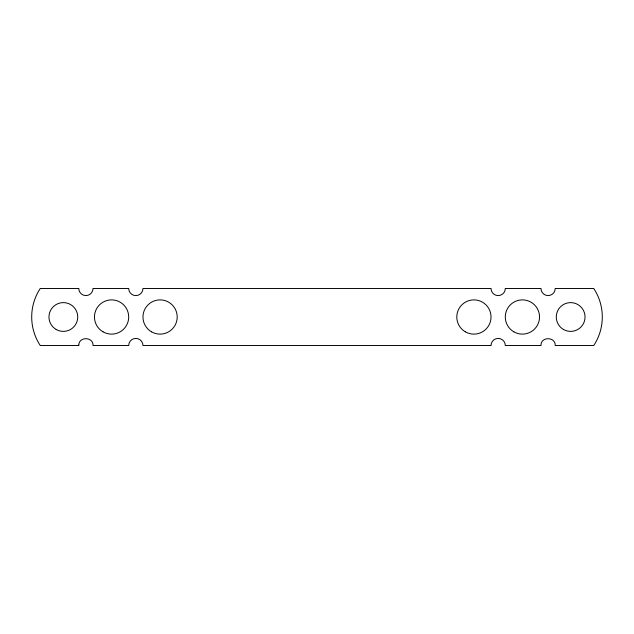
<?xml version="1.0" encoding="UTF-8"?>
<svg xmlns="http://www.w3.org/2000/svg" width="634" height="634" viewBox="0 0 634 634"><rect width="100%" height="100%" fill="white"/><g stroke="black" fill="none" stroke-linecap="round" stroke-linejoin="round"><path stroke-width="0.95" d="M78.79 345.07L78.775 345.53L40.259 345.53A51.83 51.83 0 0 1 40.259 288.47L78.79 288.47A7.117 7.117 0 0 0 85.907 295.587A7.117 7.117 0 0 0 93.024 288.47L128.702 288.47A7.133 7.133 0 0 0 135.834 295.603A7.133 7.133 0 0 0 142.967 288.47L491.033 288.47A7.133 7.133 0 0 0 498.166 295.603A7.133 7.133 0 0 0 505.298 288.47L540.976 288.47A7.117 7.117 0 0 0 548.093 295.587A7.117 7.117 0 0 0 555.21 288.47L593.741 288.47A51.83 51.83 0 0 1 593.741 345.53L555.226 345.53C555.606 336.464 540.58 336.432 540.961 345.53L505.298 345.53A7.133 7.133 0 0 0 498.166 338.397A7.133 7.133 0 0 0 491.033 345.53L142.967 345.53A7.133 7.133 0 0 0 135.834 338.397A7.133 7.133 0 0 0 128.702 345.53L93.04 345.53C93.436 336.709 78.973 336.297 78.79 345.07M563.46 329.458A14.392 14.392 0 0 0 585.039 317A14.392 14.392 0 0 0 563.46 304.542A14.392 14.392 0 0 0 563.46 329.458M103.025 331.828A17.118 17.118 0 0 0 128.702 317A17.118 17.118 0 0 0 103.025 302.172A17.118 17.118 0 0 0 103.025 331.828M465.356 331.828A17.118 17.118 0 0 0 491.033 317A17.118 17.118 0 0 0 465.356 302.172A17.118 17.118 0 0 0 465.356 331.828M151.526 331.828A17.118 17.118 0 0 0 177.203 317A17.118 17.118 0 0 0 151.526 302.172A17.118 17.118 0 0 0 151.526 331.828M56.149 329.458A14.392 14.392 0 0 0 77.736 317A14.392 14.392 0 0 0 56.149 304.542A14.392 14.392 0 0 0 56.149 329.458M513.857 331.828A17.118 17.118 0 0 0 539.534 317A17.118 17.118 0 0 0 513.857 302.172A17.118 17.118 0 0 0 513.857 331.828"/></g></svg>
